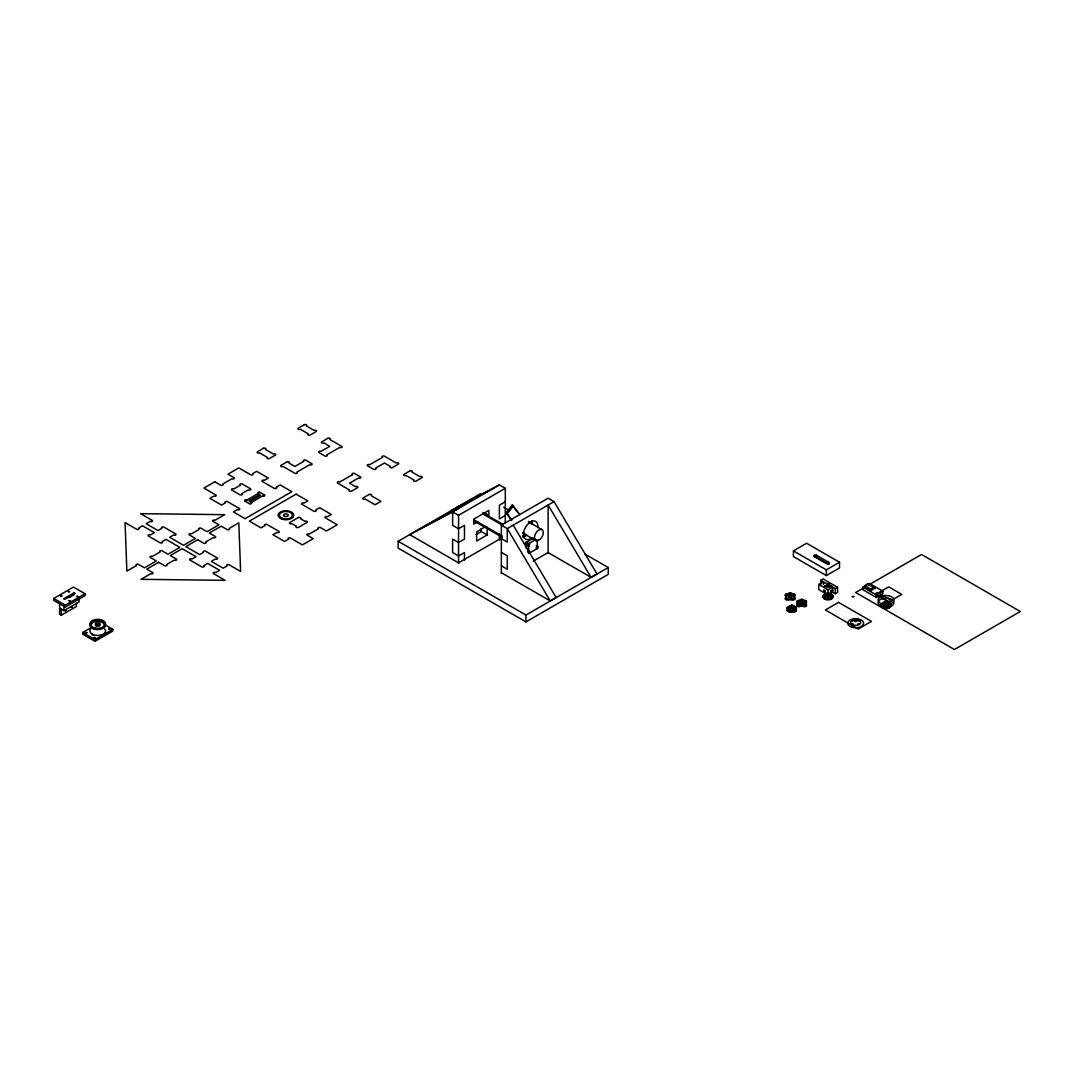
<?xml version="1.0" encoding="UTF-8"?>
<svg xmlns="http://www.w3.org/2000/svg" width="1074" height="1074" viewBox="0 0 1074 1074"><rect width="100%" height="100%" fill="white"/><g stroke="black" fill="none" stroke-linecap="round" stroke-linejoin="round"><path stroke-width="1.5" d="M70.401 602.809L69.367 603.132M77.972 598.446L76.939 598.755M790.853 607.495A1.396 0.805 0 0 1 791.417 608.045L791.417 610.327A1.396 0.805 0 0 0 790.853 609.764L792.384 610.019L792.156 609.092M801.083 601.99A1.396 0.805 0 0 0 801.298 601.641L801.298 599.359A1.396 0.805 0 0 1 800.734 599.923C799.11 609.186 805.285 601.279 800.828 604.152A1.396 0.805 0 0 1 801.298 604.622L801.298 602.339A1.396 0.805 0 0 0 800.734 601.789M792.706 609.71L792.719 609.656A1.866 1.074 0 0 0 793.364 609.401A1.396 0.805 0 0 1 794.371 609.039L794.371 606.354A1.396 0.805 0 0 1 793.391 606.018A1.866 1.074 0 0 0 792.813 605.655A1.396 0.805 0 0 1 792.142 605.065L792.142 606.488A4.189 2.417 0 0 0 791.176 606.448M802.587 604.004L802.6 603.95A1.866 1.074 0 0 0 803.245 603.695A1.396 0.805 0 0 1 804.251 603.346L804.251 600.648A1.396 0.805 0 0 1 803.271 600.312A1.866 1.074 0 0 0 802.681 599.95A1.396 0.805 0 0 1 802.023 599.359L802.023 600.93M830.35 594.459C832.216 593.184 832.041 596.634 830.497 595.56M883.701 604.206L882.398 604.165L883.392 602.93A1.396 0.805 0 0 1 884.412 603.252A1.866 1.074 0 0 0 884.989 603.615A1.396 0.805 0 0 1 885.661 604.206L885.661 606.488A1.396 0.805 0 0 0 885.097 605.924A1.866 1.074 0 0 1 884.439 605.561L884.439 602.152A1.866 1.074 0 0 1 884.989 601.816A1.396 0.805 0 0 0 885.661 601.225L885.661 603.494A1.396 0.805 0 0 1 885.097 604.058A1.866 1.074 0 0 0 884.439 604.434A1.396 0.805 0 0 1 883.432 604.783M865.268 585.827L865.765 585.182A3.705 2.135 -60 0 1 867.94 583.934L868.45 584.001A2.551 1.477 -60 0 1 869.081 584.793L875.001 588.23L870.571 590.781L864.637 587.357A2.551 1.477 -60 0 1 865.268 585.84L871.189 589.25A2.551 1.477 -60 0 0 870.558 590.781M871.189 589.25L871.685 588.606A3.705 2.135 -60 0 1 873.874 587.344L874.37 587.424M511.466 520.447L506.015 512.848L512.258 505.008L519.937 514.634M511.868 519.95L507.331 513.614L513.573 505.773M790.961 594.07C790.719 591.814 787.645 595.077 790.961 594.07A1.396 0.805 0 0 0 791.941 593.922A1.866 1.074 0 0 1 794.411 594.003A1.866 1.074 0 0 1 794.559 595.439L794.559 596.204A1.396 0.805 0 0 0 794.263 596.835A4.189 2.417 0 0 1 794.263 597.641A1.396 0.805 0 0 0 794.559 598.285A1.866 1.074 0 0 1 794.411 599.708A1.866 1.074 0 0 1 791.941 599.789A1.396 0.805 0 0 0 790.826 599.628A4.189 2.417 0 0 1 789.43 599.628A1.396 0.805 0 0 0 788.329 599.789A1.866 1.074 0 0 1 785.859 599.708A1.866 1.074 0 0 1 785.712 598.285L785.712 597.52A1.396 0.805 0 0 0 786.007 596.875A4.189 2.417 0 0 1 786.007 596.083A1.396 0.805 0 0 0 785.712 595.439A1.866 1.074 0 0 1 785.859 594.003A1.866 1.074 0 0 1 788.329 593.922A1.396 0.805 0 0 0 788.853 594.083M791.001 609.294L790.853 605.615A1.396 0.805 0 0 0 791.417 605.065L791.417 607.347M888.413 603.051L889.675 603.239L888.587 604.38M827.651 584.35L828.497 584.35M794.21 607.629L795.431 607.038L794.169 607.36M827.53 593.519L827.53 594.419M828.739 594.352L828.739 593.586M53.7 598.473L73.462 587.075L85.021 593.747L85.021 595.64L65.259 607.052L53.7 600.379L53.7 598.473L65.259 605.145L85.021 593.747M74.133 592.781L63.594 598.862L64.588 599.44L75.126 593.358L74.133 592.781L74.133 594.687L68.87 597.721M247.007 500.001A1.396 0.805 0 0 0 245.02 500.001A1.396 0.805 0 0 0 245.02 501.142L260.177 492.402L264.459 494.886A1.396 0.805 0 0 1 264.459 496.027A1.396 0.805 0 0 1 262.486 496.027M59.634 608.179L63.93 610.65L79.073 601.91L79.073 597.694M245.02 501.142L249.316 503.625L264.459 494.886M59.634 602.715L59.634 614.261L61.299 615.214L76.442 606.474L76.442 603.427M104.581 624.598L112.797 629.351L112.797 631.056L95.009 641.326L82.685 634.21L82.685 632.492L90.901 627.766M82.685 632.492L95.009 639.607L112.797 629.351M585.035 554.117L608.273 567.528L608.273 574.375L525.951 621.9L398.159 548.116L398.159 541.269L480.467 493.745M505.304 522.971L505.304 488.308L499.383 484.884L452.624 511.882L409.677 534.61L458.544 562.83L501.746 537.886M464.478 560.158L464.478 552.533L458.544 555.956L452.624 552.533L452.624 539.067L458.544 542.491L464.478 539.067L464.478 525.347L458.544 528.77L452.624 525.347L452.624 511.882L458.544 515.305L505.304 488.308M505.304 501.773L499.383 505.196L499.383 518.917L505.304 515.493M477.823 521.722L473.701 524.112L473.701 519.158L488.845 510.418L488.845 515.372L484.106 512.634M485.878 526.448L476.655 531.778L476.655 541.028L487.193 534.946L487.193 527.24M475.997 534.57L481.273 531.523L487.193 534.946M501.357 573.462L501.357 525.186L548.116 498.188L554.036 501.612L596.983 573.932L591.062 577.356L548.116 552.56L533.295 561.125M554.036 501.612L507.277 528.609L501.357 525.186M522.971 537.04L525.83 535.389M523.307 537.228L526.166 535.577M533.51 538.181L526.381 542.303A1.396 0.805 -60 0 0 525.387 544.008A1.396 0.805 -60 0 0 526.381 544.585L526.381 548.572M535.819 539.51L528.69 543.632L525.83 541.981M528.69 553.513L537.242 548.572M501.357 572.711L550.224 600.93L556.157 597.506L513.211 525.186M398.159 541.269L525.951 615.053L608.273 567.528M793.431 550.855L806.601 543.243L839.519 562.266L839.519 567.958L826.349 575.57L793.431 556.56L793.431 550.855L826.349 569.864L839.519 562.266M820.751 585.384L820.751 580.269L823.06 578.94L837.545 587.303L837.545 592.418L835.25 593.747L832.605 592.23L828 594.889L818.777 589.572L818.777 584.457L823.396 581.786L823.396 584.35M818.777 584.457L828 589.774L832.605 587.116L835.25 588.633L837.545 587.303M862.959 587.196L869.484 583.424L882.895 591.156L882.895 593.707L876.357 597.48L862.959 589.747L862.959 587.196L888.587 601.99L901.757 594.392L888.722 586.86L875.552 594.459M864.248 587.532L855.656 592.486L954.45 649.515L1020.3 611.495L921.519 554.466L868.544 585.048M882.895 591.156L876.357 594.929L876.357 597.48M456.437 507.613L499.383 484.884M493.449 488.308L450.503 511.036L453.389 512.701M415.611 531.187L458.544 508.458M825.557 595.614L824.443 595.426L825.181 594.902M826.456 585.276A2 1.155 0 0 1 826.967 584.994L827.571 584.457L827.571 585.894M858.301 620.436L859.361 620.893L858.421 620.41A1.396 0.805 0 0 0 857.347 620.745A1.866 1.074 0 0 1 856.757 621.094A1.396 0.805 0 0 0 856.085 621.698M804.345 601.051C802.734 603.226 806.977 602.031 804.345 601.051A1.396 0.805 0 0 0 803.271 601.386A1.866 1.074 0 0 1 802.681 601.749A1.396 0.805 0 0 0 802.023 602.339L802.023 604.622A1.396 0.805 0 0 1 802.587 604.071L802.587 599.923M94.982 639.674L94.324 639.594M787.094 595.13C786.933 592.955 787.484 597.211 787.242 595.13M793.31 595.157C793.243 593.09 792.84 597.399 793.028 595.13M786.96 598.567C787.47 596.647 786.772 600.366 787.242 598.594M793.243 598.554C793.324 596.647 792.854 600.661 793.028 598.594M828.443 594.472L827.692 594.472M831.249 598.339C831.142 596.325 830.658 600.5 831.101 598.325M792.062 607.078C794.371 605.387 788.544 606.595 792.062 607.078A4.189 2.417 0 0 0 791.176 607.199M794.532 610.918C794.841 612.932 794.841 608.797 794.814 610.905M824.966 598.325C825.141 600.447 825.248 596.124 825.181 598.366M798.546 605.212C799.861 607.038 798.022 603.078 798.761 605.239M804.48 605.212C804.694 607.266 804.775 603.064 804.694 605.239M788.678 610.918C789.001 612.999 788.397 608.918 788.893 610.945M801.781 599.238L801.526 600.943M824.899 594.929L825.45 594.191A1.396 0.805 0 0 1 826.456 594.499A1.866 1.074 0 0 0 827.047 594.862M794.29 608.193L795.445 607.844L794.21 607.387M853.212 620.463L852.085 620.853L853.159 620.436A1.396 0.805 0 0 1 854.112 620.745A1.866 1.074 0 0 0 854.703 621.094M789.269 606.81L788.128 607.213L789.215 606.797A1.396 0.805 0 0 1 790.169 607.092A1.866 1.074 0 0 0 790.746 607.454M799.096 601.091C798.546 601.776 798.157 603.427 799.19 601.131A1.396 0.805 0 0 1 800.036 601.386M829.652 585.598L829.652 585.384A2 1.155 0 0 0 829.182 584.994L828.564 584.457L828.564 585.894M828.658 562.266A1.624 0.94 0 0 1 828.658 563.595A1.624 0.94 0 0 1 826.349 563.595L814.173 556.56A1.624 0.94 0 0 1 814.173 555.231A1.624 0.94 0 0 1 816.482 555.231L828.658 562.266L828.658 564.159A1.624 0.94 0 0 1 828.927 564.374M814.683 556.923A1.624 0.94 0 0 1 816.482 557.124L828.658 564.159M820.751 580.269L823.396 581.786M503.706 507.156L509.519 510.512M528.395 521.414L532.758 523.924M542.034 529.63A6.283 3.625 -60 0 0 534.597 536.221A6.283 3.625 -60 0 0 540.047 539.363A6.283 3.625 -60 0 0 542.034 529.63L528.864 522.031A6.283 3.625 -60 0 1 529.992 523.588M506.015 512.848L507.331 513.614M533.093 538.571L535.644 540.034M536.181 540.356L537.242 540.974L537.242 546.29L536.181 545.673M535.751 540.517L522.582 532.919A6.283 3.625 -60 0 0 524.501 533.107M482.87 512.808L502.914 524.381M482.87 513.949L502.914 525.508M524.407 543.444L528.69 545.914L528.69 551.231L527.616 550.613M473.755 519.709L502.39 536.248M473.755 520.85L502.39 537.389M501.357 538.665L507.277 542.075L507.277 528.609L550.224 600.93M501.357 552.372L507.277 555.795L507.277 569.26L501.357 565.85M512.258 505.008L517.722 512.607M591.062 577.356L548.116 505.035L548.116 553.311M888.816 602.635L888.816 605.065M887.057 601.816A1.866 1.074 0 0 1 887.607 602.152L887.607 605.561A1.866 1.074 0 0 1 887.057 605.897M883.231 602.635L883.231 605.065M835.25 588.633L835.25 593.747M832.605 587.116L832.605 592.23M831.209 590.579L831.209 591.841M830.86 593.895L830.86 596.325M829.772 586.995L829.84 586.511A2 1.155 0 0 1 829.182 586.928M829.652 596.808L829.652 593.398A1.396 0.805 0 0 0 830.658 593.761L830.658 596.459A1.396 0.805 0 0 0 829.692 596.782A1.866 1.074 0 0 1 829.101 597.144M829.007 593.318L829.007 597.184A1.396 0.805 0 0 0 828.43 597.748L828.43 595.466A1.396 0.805 0 0 1 829.007 594.902M828.202 584.269L828.202 585.706M828 589.774L828 594.889M827.141 593.318L827.141 597.184A1.396 0.805 0 0 1 827.718 597.748L827.718 595.466A1.396 0.805 0 0 0 827.141 594.902M826.967 584.994L826.967 585.854M827.047 593.358L827.047 597.144A1.866 1.074 0 0 1 826.483 596.808A1.396 0.805 0 0 0 825.476 596.459L825.476 593.761A1.396 0.805 0 0 0 826.456 593.425L826.483 596.808M826.349 569.864L826.349 575.57M826.362 586.995L826.336 586.538A2 1.155 0 0 0 826.967 586.928M825.275 593.895L825.275 596.325M816.482 555.231L816.482 557.124M806.077 602.098L806.077 602.85A1.396 0.805 0 0 0 805.795 603.494A4.189 2.417 0 0 1 805.795 604.3A1.396 0.805 0 0 0 806.077 604.931A1.866 1.074 0 0 1 805.943 606.367A1.866 1.074 0 0 1 803.459 606.448A1.396 0.805 0 0 0 802.359 606.273A4.189 2.417 0 0 1 800.962 606.273A1.396 0.805 0 0 0 799.861 606.448A1.866 1.074 0 0 1 797.378 606.367A1.866 1.074 0 0 1 797.244 604.931L797.244 604.179A1.396 0.805 0 0 0 797.526 603.534A4.189 2.417 0 0 1 797.526 602.729A1.396 0.805 0 0 0 797.244 602.098A1.866 1.074 0 0 1 797.378 600.661A1.866 1.074 0 0 1 799.861 600.581A1.396 0.805 0 0 0 800.962 600.742A4.189 2.417 0 0 1 802.359 600.742A1.396 0.805 0 0 0 803.459 600.581A1.866 1.074 0 0 1 805.943 600.661A1.866 1.074 0 0 1 806.077 602.098A1.396 0.805 0 0 0 805.795 602.729L805.795 604.3M805.795 602.729A4.189 2.417 0 0 1 805.795 603.534A1.396 0.805 0 0 0 806.077 604.179L806.077 604.931M804.453 600.782L804.453 603.212M797.244 604.179A1.866 1.074 0 0 0 797.378 605.602A1.866 1.074 0 0 0 799.861 605.682A1.396 0.805 0 0 1 800.962 605.521A4.189 2.417 0 0 0 802.359 605.521A1.396 0.805 0 0 1 803.459 605.682L803.459 606.448M803.245 600.285L803.245 603.695M802.359 605.521L802.359 606.273M800.962 605.521L800.962 606.273M799.861 605.682L799.861 606.448M798.868 600.782L798.868 603.212M797.526 602.729L797.526 604.3A1.396 0.805 0 0 1 797.244 604.931M797.244 602.098L797.244 602.85A1.396 0.805 0 0 1 797.526 603.494A4.189 2.417 0 0 0 797.526 604.3M795.915 608.434L795.915 610.005A1.396 0.805 0 0 0 796.196 610.636L796.196 609.871A1.396 0.805 0 0 1 795.915 609.24A4.189 2.417 0 0 0 795.915 608.434A1.396 0.805 0 0 1 796.196 607.79L796.196 608.555A1.396 0.805 0 0 0 795.915 609.2A4.189 2.417 0 0 1 795.915 610.005M795.149 606.716L795.149 607.468M794.559 595.439A1.396 0.805 0 0 0 794.263 596.083A4.189 2.417 0 0 1 794.263 596.875A1.396 0.805 0 0 0 794.559 597.52L794.559 598.285M794.572 606.488L794.572 608.904M794.263 596.083L794.263 597.641M793.364 605.991L793.364 609.401M792.706 605.615L792.706 609.764A1.396 0.805 0 0 0 792.142 610.327L792.142 608.045A1.396 0.805 0 0 1 792.706 607.495A1.866 1.074 0 0 0 793.364 607.119A1.396 0.805 0 0 1 794.371 606.756M792.478 611.227L792.478 611.979A1.396 0.805 0 0 1 793.579 612.153L793.579 611.388A1.396 0.805 0 0 0 792.478 611.227A4.189 2.417 0 0 1 791.082 611.227A1.396 0.805 0 0 0 789.981 611.388L789.766 612.234A4.981 2.873 0 0 1 787.215 610.757L787.215 609.992A4.981 2.873 0 0 0 789.766 611.468M791.941 593.922L791.941 594.687A1.396 0.805 0 0 1 790.974 594.862M785.712 597.52A1.866 1.074 0 0 0 785.859 598.956A1.866 1.074 0 0 0 788.329 599.037A1.396 0.805 0 0 1 789.43 598.862A4.189 2.417 0 0 0 790.826 598.862A1.396 0.805 0 0 1 791.941 599.037L791.941 599.789M791.082 611.227L791.082 611.979A1.396 0.805 0 0 0 789.981 612.153M790.826 598.862L790.826 599.628M790.746 605.655A1.866 1.074 0 0 0 790.196 605.991L790.196 609.401A1.866 1.074 0 0 0 790.746 609.737M789.43 598.862L789.43 599.628M788.987 606.488L788.987 608.904M788.329 593.922L788.329 594.687A1.396 0.805 0 0 0 788.853 594.835M788.329 599.037L788.329 599.789M787.645 608.434L787.645 610.005A1.396 0.805 0 0 1 787.363 610.636L787.363 609.871A1.396 0.805 0 0 0 787.645 609.24A4.189 2.417 0 0 1 787.645 608.434A1.396 0.805 0 0 0 787.363 607.79L787.363 608.555A1.396 0.805 0 0 1 787.645 609.2A4.189 2.417 0 0 0 787.645 610.005M786.007 596.083L786.007 597.641A1.396 0.805 0 0 1 785.712 598.285M785.712 595.439L785.712 596.204A1.396 0.805 0 0 1 786.007 596.835A4.189 2.417 0 0 0 786.007 597.641M525.951 615.053L525.951 621.9M499.383 533.912L499.383 540.007M481.273 528.448L481.273 531.523M458.544 515.305L458.544 563.582M95.009 639.607L95.009 641.326M65.259 605.145L65.259 607.052M63.93 605.024L63.93 610.65M61.299 609.133L61.299 615.214M874.37 587.424A2.551 1.477 -60 0 1 875.015 588.216M887.057 603.615A1.866 1.074 0 0 0 887.607 603.279A1.396 0.805 0 0 1 888.614 602.917M886.949 603.642A1.396 0.805 0 0 0 886.386 604.206L886.386 606.488A1.396 0.805 0 0 1 886.949 605.924L886.949 601.776A1.396 0.805 0 0 1 886.386 601.225L886.386 603.494A1.396 0.805 0 0 0 886.949 604.058M884.412 602.178A1.396 0.805 0 0 1 883.432 602.501L883.432 605.199A1.396 0.805 0 0 1 884.412 605.535M887.634 602.178A1.396 0.805 0 0 0 888.614 602.501L888.614 605.199A1.396 0.805 0 0 0 887.634 605.535M887.057 604.098A1.866 1.074 0 0 1 887.607 604.434A1.396 0.805 0 0 0 888.614 604.783M832.592 590.875A5.088 2.94 0 0 1 830.43 592.136M825.074 591.908A5.088 2.94 0 0 1 823.798 591.13M832.592 589.613A5.088 2.94 0 0 1 830.43 590.875M825.074 590.646A5.088 2.94 0 0 1 823.798 589.868M829.37 586.525A1.624 0.94 0 0 1 827.235 586.766M826.456 585.84A1.624 0.94 0 0 1 828.041 585.021A1.624 0.94 0 0 1 829.678 585.813M829.598 594.244A5.021 2.9 0 0 1 832.135 598.715A5.021 2.9 0 0 1 824 598.715A5.021 2.9 0 0 1 826.55 594.244M829.598 593.479A5.021 2.9 0 0 1 832.135 597.949A5.021 2.9 0 0 1 824 597.949A5.021 2.9 0 0 1 826.55 593.479M829.101 594.862A1.866 1.074 0 0 0 829.652 594.54A1.396 0.805 0 0 1 830.658 594.177M827.047 595.358A1.866 1.074 0 0 0 826.483 595.681A1.396 0.805 0 0 1 825.476 596.043M829.101 595.358A1.866 1.074 0 0 1 829.652 595.681A1.396 0.805 0 0 0 830.658 596.043M832.592 590.378A5.088 2.94 0 0 1 830.605 591.573M825.114 591.412A5.088 2.94 0 0 1 823.852 590.673M854.139 619.631A1.866 1.074 0 0 1 854.703 619.309M857.321 619.631A1.866 1.074 0 0 0 856.757 619.309A1.396 0.805 0 0 1 856.085 618.705M854.797 621.134A1.396 0.805 0 0 1 855.374 621.698M854.112 619.671A1.396 0.805 0 0 1 853.145 619.993M855.374 618.705A1.396 0.805 0 0 1 854.797 619.268M858.314 619.993A1.396 0.805 0 0 1 857.347 619.671M104.809 628.948A7.854 4.538 0 0 1 97.68 635.459A7.854 4.538 0 0 1 90.726 628.894M103.936 633.767A6.511 3.759 0 0 1 102.339 635.284M93.143 635.284A6.511 3.759 0 0 1 91.545 633.767M258.19 493.543A1.396 0.805 0 0 1 258.19 492.402A1.396 0.805 0 0 1 260.177 492.402M251.289 502.484A1.396 0.805 0 0 1 251.289 503.625A1.396 0.805 0 0 1 249.316 503.625M792.478 611.979A4.189 2.417 0 0 1 791.082 611.979M793.136 607.186A1.396 0.805 0 0 0 793.579 607.052L793.579 606.286A1.396 0.805 0 0 1 793.136 606.421M790.585 608.005A1.866 1.074 0 0 0 790.196 608.273A1.396 0.805 0 0 1 789.189 608.636M790.169 609.374A1.396 0.805 0 0 0 789.189 609.039L789.189 606.354A1.396 0.805 0 0 0 790.169 606.018M794.371 608.636A1.396 0.805 0 0 1 793.391 608.3M806.077 604.179A1.866 1.074 0 0 1 805.943 605.602A1.866 1.074 0 0 1 803.459 605.682M803.876 601.198A1.866 1.074 0 0 1 806.104 601.534A1.866 1.074 0 0 1 806.077 602.85M797.244 602.85A1.866 1.074 0 0 1 797.27 601.494A1.866 1.074 0 0 1 799.593 601.239M800.627 601.749A1.866 1.074 0 0 1 800.076 601.413M800.076 602.568A1.866 1.074 0 0 1 800.627 602.232M802.815 602.286A1.866 1.074 0 0 1 803.245 602.568A1.396 0.805 0 0 0 804.251 602.93M800.036 603.669A1.396 0.805 0 0 0 799.069 603.346L799.069 600.648A1.396 0.805 0 0 0 800.036 600.312M800.036 602.595A1.396 0.805 0 0 1 799.069 602.93M802.238 601.99A1.396 0.805 0 0 1 802.023 601.682M791.001 595.533A1.866 1.074 0 0 1 791.686 597.077A1.866 1.074 0 0 1 788.947 597.305A1.866 1.074 0 0 1 788.826 595.708M794.559 597.52A1.866 1.074 0 0 1 794.411 598.956A1.866 1.074 0 0 1 791.941 599.037M791.941 594.687A1.866 1.074 0 0 1 794.411 594.768A1.866 1.074 0 0 1 794.559 596.204M785.712 596.204A1.866 1.074 0 0 1 785.859 594.768A1.866 1.074 0 0 1 788.329 594.687M531.697 520.581A10.243 5.92 -60 0 1 531.858 524.313M526.059 534.369A10.243 5.92 -60 0 1 522.743 536.087M531.979 537.792A10.243 5.92 -60 0 1 523.427 535A10.243 5.92 -60 0 1 531.106 521.722A10.243 5.92 -60 0 1 537.779 527.737M535.389 539.242A1.396 0.805 -60 0 1 534.946 539.631M527.858 552.224A1.396 0.805 -60 0 1 529.482 551.244A1.396 0.805 -60 0 1 528.958 553.311M538.168 539.712A1.396 0.805 -60 0 1 536.799 541.108A1.396 0.805 -60 0 1 536.423 539.685M65.407 610.891L66.346 610.139L65.433 610.77M71.34 607.468L72.24 606.676L71.34 607.414M60.748 596.057L62.131 596.097L60.748 596.016M68.32 591.68L69.716 591.72L68.333 591.64M69.018 600.836L70.401 600.916L69.045 600.755M76.59 596.459L77.986 596.5L76.603 596.419M85.517 632.586L86.913 632.64L85.517 632.586M94.082 637.54L95.465 637.62L94.109 637.459M108.568 629.176L109.964 629.216L108.581 629.122M788.128 607.844L789.511 607.884L788.128 607.844M800.721 600.796L802.6 600.903L800.761 600.688M824.416 582.658L825.799 582.739L824.443 582.578M824.416 586.082L825.799 586.162L824.443 586.001M827.128 596.956L829.007 597.063L827.168 596.849M830.336 586.082L831.732 586.122L830.35 586.042M852.394 596.594L853.79 596.634L852.394 596.594M852.071 624.155L853.468 624.195L852.085 624.115M854.797 620.141L856.676 620.208L854.81 620.087M857.992 624.155L859.388 624.195L858.005 624.115M882.358 606.662C883.848 609.267 883.432 605.964 882.398 606.582M885.083 602.662L886.963 602.769L885.124 602.541M885.083 605.696L886.963 605.817L885.124 605.588M888.292 607.428L889.688 607.468L888.292 607.428M888.292 606.662L889.688 606.703L888.305 606.622M789.202 597.184L791.068 597.251L789.202 597.184M263.452 448.288L257.518 451.711A1.396 0.805 0 0 0 257.518 452.852A1.396 0.805 0 0 0 259.505 452.852L267.426 457.43A1.396 0.805 0 0 0 267.426 458.571A1.396 0.805 0 0 0 269.399 458.571L275.333 455.148A1.396 0.805 0 0 0 275.333 454.007A1.396 0.805 0 0 0 273.36 454.007L265.426 449.429A1.396 0.805 0 0 0 265.426 448.288A1.396 0.805 0 0 0 263.452 448.288M304.278 424.713L298.357 428.137A1.396 0.805 0 0 0 298.357 429.278A1.396 0.805 0 0 0 300.331 429.278L308.251 433.856A1.396 0.805 0 0 0 308.251 434.997A1.396 0.805 0 0 0 310.238 434.997L316.159 431.573A1.396 0.805 0 0 0 316.159 430.432A1.396 0.805 0 0 0 314.185 430.432L306.251 425.854A1.396 0.805 0 0 0 306.251 424.713A1.396 0.805 0 0 0 304.278 424.713M214.787 481.783L203.926 488.066L215.793 494.926A1.396 0.805 0 0 1 215.793 496.067A1.396 0.805 0 0 1 213.82 496.067L209.873 498.336L221.539 505.075L225.486 502.793A1.396 0.805 0 0 1 225.486 501.652A1.396 0.805 0 0 1 227.46 501.652L239.341 508.512A1.396 0.805 0 0 1 239.341 509.653A1.396 0.805 0 0 1 237.367 509.653L233.42 511.936L245.087 518.675L291.833 491.677L280.166 484.938L276.219 487.22A1.396 0.805 0 0 1 276.219 488.361A1.396 0.805 0 0 1 274.246 488.361L262.365 481.501A1.396 0.805 0 0 1 262.365 480.36A1.396 0.805 0 0 1 264.338 480.36L268.299 478.078L256.632 471.352L252.672 473.634A1.396 0.805 0 0 1 252.672 474.775A1.396 0.805 0 0 1 250.698 474.775L238.831 467.915L227.957 474.184L233.89 477.608A1.396 0.805 0 0 1 233.89 478.749A1.396 0.805 0 0 1 231.903 478.749L222.694 484.065A1.396 0.805 0 0 1 222.694 485.206A1.396 0.805 0 0 1 220.72 485.206L214.787 481.783M142.506 525.804L138.559 528.086A1.396 0.805 0 0 1 138.559 529.227A1.396 0.805 0 0 1 136.586 529.227L125.081 522.582L126.866 571.14L136.559 565.542A1.396 0.805 0 0 1 136.559 564.4A1.396 0.805 0 0 1 138.533 564.4L144.466 567.824L156.334 560.964L150.414 557.554A1.396 0.805 0 0 1 150.414 556.413A1.396 0.805 0 0 1 152.387 556.413L160.107 551.955A1.396 0.805 0 0 1 160.107 550.814A1.396 0.805 0 0 1 162.08 550.814L168 554.238L179.882 547.378L166.054 539.39L162.107 541.672A1.396 0.805 0 0 1 162.107 542.813A1.396 0.805 0 0 1 160.133 542.813L148.467 536.074A1.396 0.805 0 0 1 148.467 534.933A1.396 0.805 0 0 1 150.441 534.933L154.388 532.65L142.506 525.804M150.078 521.427L146.131 523.709L158.012 530.569L161.959 528.287A1.396 0.805 0 0 1 161.959 527.146A1.396 0.805 0 0 1 163.933 527.146L175.599 533.885A1.396 0.805 0 0 1 175.599 535.013A1.396 0.805 0 0 1 173.626 535.013L169.679 537.295L183.506 545.283L195.387 538.423L189.454 535A1.396 0.805 0 0 1 189.454 533.859A1.396 0.805 0 0 1 191.427 533.859L199.146 529.415A1.396 0.805 0 0 1 199.146 528.274A1.396 0.805 0 0 1 201.12 528.274L207.054 531.697L218.921 524.837L213.001 521.414A1.396 0.805 0 0 1 213.001 520.272A1.396 0.805 0 0 1 214.975 520.272L224.667 514.674L140.56 513.654L152.065 520.286A1.396 0.805 0 0 1 152.065 521.427A1.396 0.805 0 0 1 150.078 521.427M240.415 485.179L233.823 488.979A1.396 0.805 0 0 0 231.85 488.979A1.396 0.805 0 0 0 231.85 490.12L239.864 494.752A1.396 0.805 0 0 0 241.851 494.752A1.396 0.805 0 0 0 241.851 493.61L248.43 489.811A1.396 0.805 0 0 0 250.403 489.811A1.396 0.805 0 0 0 250.403 488.67L242.388 484.038A1.396 0.805 0 0 0 240.415 484.038A1.396 0.805 0 0 0 240.415 485.179M287 461.887L281.066 465.311A1.396 0.805 0 0 0 281.066 466.452A1.396 0.805 0 0 0 283.039 466.452L294.894 473.285A1.396 0.805 0 0 0 296.867 473.285A1.396 0.805 0 0 0 296.867 472.144L309.715 464.733A1.396 0.805 0 0 0 311.688 464.733A1.396 0.805 0 0 0 311.688 463.592L305.768 460.169A1.396 0.805 0 0 0 303.794 460.169A1.396 0.805 0 0 0 303.794 461.31L294.894 466.452L288.973 463.028A1.396 0.805 0 0 0 288.973 461.887A1.396 0.805 0 0 0 287 461.887M327.825 438.313L321.905 441.736A1.396 0.805 0 0 0 321.905 442.877A1.396 0.805 0 0 0 323.878 442.877L329.799 446.301L320.911 451.429A1.396 0.805 0 0 0 318.938 451.429A1.396 0.805 0 0 0 318.938 452.57L324.858 455.994A1.396 0.805 0 0 0 326.832 455.994A1.396 0.805 0 0 0 326.832 454.852L339.679 447.428A1.396 0.805 0 0 0 341.653 447.428A1.396 0.805 0 0 0 341.653 446.301L329.799 439.454A1.396 0.805 0 0 0 329.799 438.313A1.396 0.805 0 0 0 327.825 438.313M259.519 494.684L248.98 500.766L249.974 501.343L260.512 495.262L259.519 494.684M158.643 562.306L146.762 569.153L152.696 572.576A1.396 0.805 0 0 1 152.696 573.717A1.396 0.805 0 0 1 150.722 573.717L141.03 579.316L225.137 580.349L213.632 573.704A1.396 0.805 0 0 1 213.632 572.563A1.396 0.805 0 0 1 215.606 572.563L219.566 570.281L207.685 563.42L203.738 565.703A1.396 0.805 0 0 1 203.738 566.844A1.396 0.805 0 0 1 201.751 566.844L190.085 560.118A1.396 0.805 0 0 1 190.085 558.977A1.396 0.805 0 0 1 192.071 558.977L196.018 556.694L182.191 548.707L170.31 555.567L176.243 558.99A1.396 0.805 0 0 1 176.243 560.131A1.396 0.805 0 0 1 174.257 560.131L166.551 564.575A1.396 0.805 0 0 1 166.551 565.716A1.396 0.805 0 0 1 164.577 565.716L158.643 562.306M197.683 539.752L185.815 546.612L199.643 554.6L203.59 552.318A1.396 0.805 0 0 1 203.59 551.177A1.396 0.805 0 0 1 205.564 551.177L217.23 557.916A1.396 0.805 0 0 1 217.23 559.057A1.396 0.805 0 0 1 215.256 559.057L211.31 561.34L223.177 568.2L227.138 565.917A1.396 0.805 0 0 1 227.138 564.776A1.396 0.805 0 0 1 229.111 564.776L240.603 571.408L238.831 522.85L229.138 528.448A1.396 0.805 0 0 1 229.138 529.589A1.396 0.805 0 0 1 227.164 529.589L221.231 526.166L209.349 533.026L215.283 536.45A1.396 0.805 0 0 1 215.283 537.591A1.396 0.805 0 0 1 213.31 537.591L205.59 542.034A1.396 0.805 0 0 1 205.59 543.176A1.396 0.805 0 0 1 203.617 543.176L197.683 539.752M296.115 494.147L249.356 521.145L261.022 527.871L264.983 525.589A1.396 0.805 0 0 1 264.983 524.461A1.396 0.805 0 0 1 266.956 524.461L278.837 531.308A1.396 0.805 0 0 1 278.837 532.449A1.396 0.805 0 0 1 276.85 532.449L272.903 534.731L284.57 541.471L288.517 539.188A1.396 0.805 0 0 1 288.517 538.047A1.396 0.805 0 0 1 290.504 538.047L302.371 544.907L313.246 538.638L307.312 535.214A1.396 0.805 0 0 1 307.312 534.073A1.396 0.805 0 0 1 309.285 534.073L318.508 528.744A1.396 0.805 0 0 1 318.508 527.602A1.396 0.805 0 0 1 320.482 527.602L326.415 531.026L337.276 524.756L325.395 517.896A1.396 0.805 0 0 1 325.395 516.755A1.396 0.805 0 0 1 327.382 516.755L331.329 514.473L319.663 507.733L315.716 510.016A1.396 0.805 0 0 1 315.716 511.157A1.396 0.805 0 0 1 313.742 511.157L301.861 504.297A1.396 0.805 0 0 1 301.861 503.169A1.396 0.805 0 0 1 303.835 503.169L307.782 500.887L296.115 494.147M352.527 474.614L339.679 482.038A1.396 0.805 0 0 0 337.706 482.038A1.396 0.805 0 0 0 337.706 483.179L349.56 490.012A1.396 0.805 0 0 0 349.56 491.154A1.396 0.805 0 0 0 351.534 491.154L357.454 487.744A1.396 0.805 0 0 0 357.454 486.603A1.396 0.805 0 0 0 355.481 486.603L349.56 483.179L358.447 478.037A1.396 0.805 0 0 0 360.421 478.037A1.396 0.805 0 0 0 360.421 476.896L354.501 473.473A1.396 0.805 0 0 0 352.527 473.473A1.396 0.805 0 0 0 352.527 474.614M382.492 457.323L369.644 464.733A1.396 0.805 0 0 0 367.67 464.733A1.396 0.805 0 0 0 367.67 465.874L373.591 469.298A1.396 0.805 0 0 0 375.564 469.298A1.396 0.805 0 0 0 375.564 468.157L384.465 463.028L390.386 466.452A1.396 0.805 0 0 0 390.386 467.593A1.396 0.805 0 0 0 392.359 467.593L398.293 464.169A1.396 0.805 0 0 0 398.293 463.028A1.396 0.805 0 0 0 396.319 463.028L384.465 456.182A1.396 0.805 0 0 0 382.492 456.182A1.396 0.805 0 0 0 382.492 457.323M298.424 517.534L289.859 522.474A1.396 0.805 0 0 0 289.859 523.615A1.396 0.805 0 0 0 291.833 523.615L296.451 526.273A1.396 0.805 0 0 0 296.451 527.415A1.396 0.805 0 0 0 298.424 527.415L306.989 522.474A1.396 0.805 0 0 0 306.989 521.333A1.396 0.805 0 0 0 305.016 521.333L300.398 518.675A1.396 0.805 0 0 0 300.398 517.534A1.396 0.805 0 0 0 298.424 517.534M369.12 494.47L363.2 497.893A1.396 0.805 0 0 0 363.2 499.034A1.396 0.805 0 0 0 365.173 499.034L375.081 504.753L381.002 501.33L371.107 495.611A1.396 0.805 0 0 0 371.107 494.47A1.396 0.805 0 0 0 369.12 494.47M409.959 470.895L404.025 474.319A1.396 0.805 0 0 0 404.025 475.46A1.396 0.805 0 0 0 405.999 475.46L413.933 480.038A1.396 0.805 0 0 0 413.933 481.179A1.396 0.805 0 0 0 415.907 481.179L421.84 477.755A1.396 0.805 0 0 0 421.84 476.614A1.396 0.805 0 0 0 419.853 476.614L411.933 472.036A1.396 0.805 0 0 0 411.933 470.895A1.396 0.805 0 0 0 409.959 470.895M838.539 602.366L825.369 609.978L858.301 628.988L871.47 621.39L838.539 602.366M828.202 595.587L827.947 597.869L828.202 595.587M886.144 601.104L885.902 603.387L886.144 601.104M801.781 602.46L801.526 604.743L801.781 602.46M886.144 604.326L885.902 606.609L886.144 604.326M791.914 604.944L791.659 607.226L791.914 604.944M791.914 608.166L791.659 610.448L791.914 608.166M890.896 600.097L878.707 593.063A1.624 0.94 0 0 0 876.411 593.063A1.624 0.94 0 0 0 876.411 594.392L888.587 601.427A1.624 0.94 0 0 0 890.896 601.427A1.624 0.94 0 0 0 890.896 600.097M885.097 605.924L885.097 601.776L884.989 605.897M800.627 604.031L800.627 599.95A1.866 1.074 0 0 0 800.076 600.285L800.076 603.695A1.866 1.074 0 0 0 800.627 604.031M796.344 608.434L796.344 607.683A4.981 2.873 0 0 0 793.793 606.206L793.793 606.958A4.981 2.873 0 0 1 796.344 608.434M796.344 610.757L796.344 609.992A4.981 2.873 0 0 1 793.793 611.468L793.793 612.234A4.981 2.873 0 0 0 796.344 610.757M789.766 606.958L789.766 606.206A4.981 2.873 0 0 0 787.215 607.683L787.215 608.434A4.981 2.873 0 0 1 789.766 606.958M883.07 608.099A5.021 2.9 0 0 0 891.017 606.058A5.021 2.9 0 0 0 883.969 603.105A5.021 2.9 0 0 0 883.07 608.099M883.07 607.347A5.021 2.9 0 0 0 891.017 605.293A5.021 2.9 0 0 0 883.969 602.339A5.021 2.9 0 0 0 883.07 607.347M827.208 585.209A1.624 0.94 0 0 0 829.692 584.444A1.624 0.94 0 0 0 827.302 583.585A1.624 0.94 0 0 0 827.208 585.209M851.776 627.203A7.921 4.564 0 0 0 863.644 623.242A7.921 4.564 0 0 0 851.776 619.282A7.921 4.564 0 0 0 851.776 627.203M852.783 624.826A5.021 2.9 0 0 0 860.73 622.786A5.021 2.9 0 0 0 853.682 619.832A5.021 2.9 0 0 0 852.783 624.826M882.063 604.004A7.921 4.564 0 0 0 893.944 600.057A7.921 4.564 0 0 0 882.063 596.097A7.921 4.564 0 0 0 882.063 604.004M881.378 606.407A7.921 4.564 0 0 0 893.89 603.185A7.921 4.564 0 0 0 882.788 598.54A7.921 4.564 0 0 0 881.378 606.407M93.411 628.814A7.854 4.538 0 0 0 105.574 625.31A7.854 4.538 0 0 0 94.244 620.973A7.854 4.538 0 0 0 93.411 628.814M93.411 627.672A7.854 4.538 0 0 0 105.574 624.169A7.854 4.538 0 0 0 94.244 619.832A7.854 4.538 0 0 0 93.411 627.672M94.485 628.29A6.511 3.759 0 0 0 104.245 625.041A6.511 3.759 0 0 0 94.485 621.779A6.511 3.759 0 0 0 94.485 628.29M96.579 625.055A2.323 1.343 0 0 0 100.07 623.887A2.323 1.343 0 0 0 96.579 622.719A2.323 1.343 0 0 0 96.579 625.055M96.378 626.129A2.323 1.343 0 0 0 100.057 625.175A2.323 1.343 0 0 0 96.794 623.806A2.323 1.343 0 0 0 96.378 626.129M281.791 519.104A7.854 4.538 0 0 0 293.752 515.386A7.854 4.538 0 0 0 282.193 511.264A7.854 4.538 0 0 0 281.791 519.104M282.261 518.366A6.525 3.759 0 0 0 292.41 515.52A6.525 3.759 0 0 0 283.066 511.868A6.525 3.759 0 0 0 282.261 518.366M284.61 516.366A2.323 1.343 0 0 0 288.235 515.345A2.323 1.343 0 0 0 284.892 514.043A2.323 1.343 0 0 0 284.61 516.366M789.189 594.741A1.866 1.074 0 0 0 791.994 593.828A1.866 1.074 0 0 0 789.215 592.875A1.866 1.074 0 0 0 789.189 594.741M528.945 545.726A1.396 0.805 -60 0 0 529.388 543.565A1.396 0.805 -60 0 0 527.737 545.028A1.396 0.805 -60 0 0 528.945 545.726M537.497 548.384A1.396 0.805 -60 0 0 537.94 546.223A1.396 0.805 -60 0 0 536.288 547.686A1.396 0.805 -60 0 0 537.497 548.384"/></g></svg>
